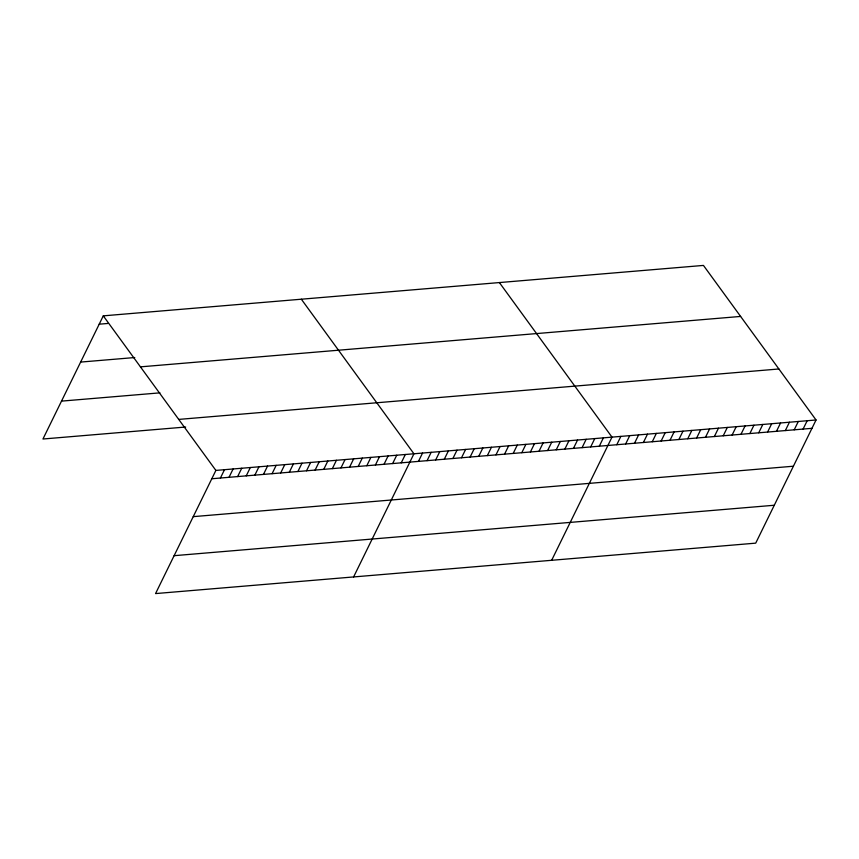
<?xml version="1.0" encoding="UTF-8"?>
<svg xmlns="http://www.w3.org/2000/svg" width="859" height="859" viewBox="0 0 859 859"><rect width="100%" height="100%" fill="white"/><g stroke="black" fill="none" stroke-linecap="round" stroke-linejoin="round"><path stroke-width="1.29" d="M816.05 419.987L215.888 470.421L155.554 593.58L755.716 543.146L816.05 419.987L703.446 265.42L103.284 315.854L42.95 439.013L185.651 427.02M220.409 478.034L224.5 469.69M229.02 477.303L233.111 468.971M237.632 476.584L241.723 468.241M246.243 475.865L250.334 467.521M254.855 475.134L258.946 466.802M263.466 474.415L267.557 466.072M272.078 473.696L276.168 465.353M280.689 472.965L284.78 464.633M289.3 472.246L293.391 463.903M297.912 471.516L301.992 463.184M306.523 470.796L310.604 462.453M315.135 470.077L319.215 461.734M323.746 469.347L327.827 461.015M332.358 468.627L336.438 460.284M340.969 467.897L345.05 459.565M349.581 467.178L353.661 458.835M358.192 466.458L362.273 458.115M366.804 465.728L370.884 457.396M375.415 465.009L379.495 456.666M384.027 464.289L388.107 455.946M392.638 463.559L396.718 455.227M401.25 462.84L405.33 454.497M353.607 576.937L413.941 453.777L301.337 299.211M418.462 461.39L422.553 453.047M427.073 460.671L431.164 452.328M435.685 459.941L439.776 451.609M444.296 459.221L448.387 450.878M452.908 458.491L456.999 450.159M461.519 457.772L465.61 449.429M470.131 457.052L474.222 448.709M478.742 456.322L482.833 447.99M487.354 455.603L491.445 447.26M495.965 454.883L500.056 446.54M504.577 454.153L508.657 445.821M513.188 453.434L517.268 445.091M521.8 452.704L525.88 444.371M530.411 451.984L534.491 443.641M539.023 451.265L543.103 442.922M547.634 450.535L551.714 442.202M556.245 449.815L560.326 441.472M564.857 449.085L568.937 440.753M573.468 448.366L577.549 440.033M582.08 447.646L586.16 439.303M590.691 446.916L594.772 438.584M599.303 446.197L603.383 437.854M551.661 560.293L611.995 437.134L499.39 282.568M616.783 444.726L620.864 436.393M625.653 443.985L629.744 435.642M634.522 443.233L638.613 434.901M643.402 442.492L647.482 434.149M652.271 441.741L656.351 433.408M661.14 441L665.231 432.657M670.009 440.259L674.1 431.916M678.889 439.507L682.969 431.175M687.758 438.766L691.839 430.423M696.628 438.015L700.719 429.683M705.497 437.274L709.588 428.931M714.377 436.522L718.457 428.19M723.246 435.781L727.326 427.438M732.115 435.041L736.206 426.698M740.984 434.289L745.075 425.957M749.864 433.548L753.944 425.205M758.733 432.796L762.813 424.464M767.602 432.056L771.693 423.712M776.482 431.304L780.563 422.972M785.351 430.563L789.432 422.22M794.221 429.822L798.301 421.479M803.09 429.071L807.181 420.738M99.204 324.187L107.815 323.467M80.639 362.079L134.766 357.537M140.447 366.857L740.608 316.434M61.515 401.121L159.924 392.853M178.726 419.407L778.888 368.983M211.797 478.753L811.97 428.33M193.243 516.646L793.405 466.222M174.119 555.687L774.281 505.253M103.284 315.854L215.888 470.421"/></g></svg>
